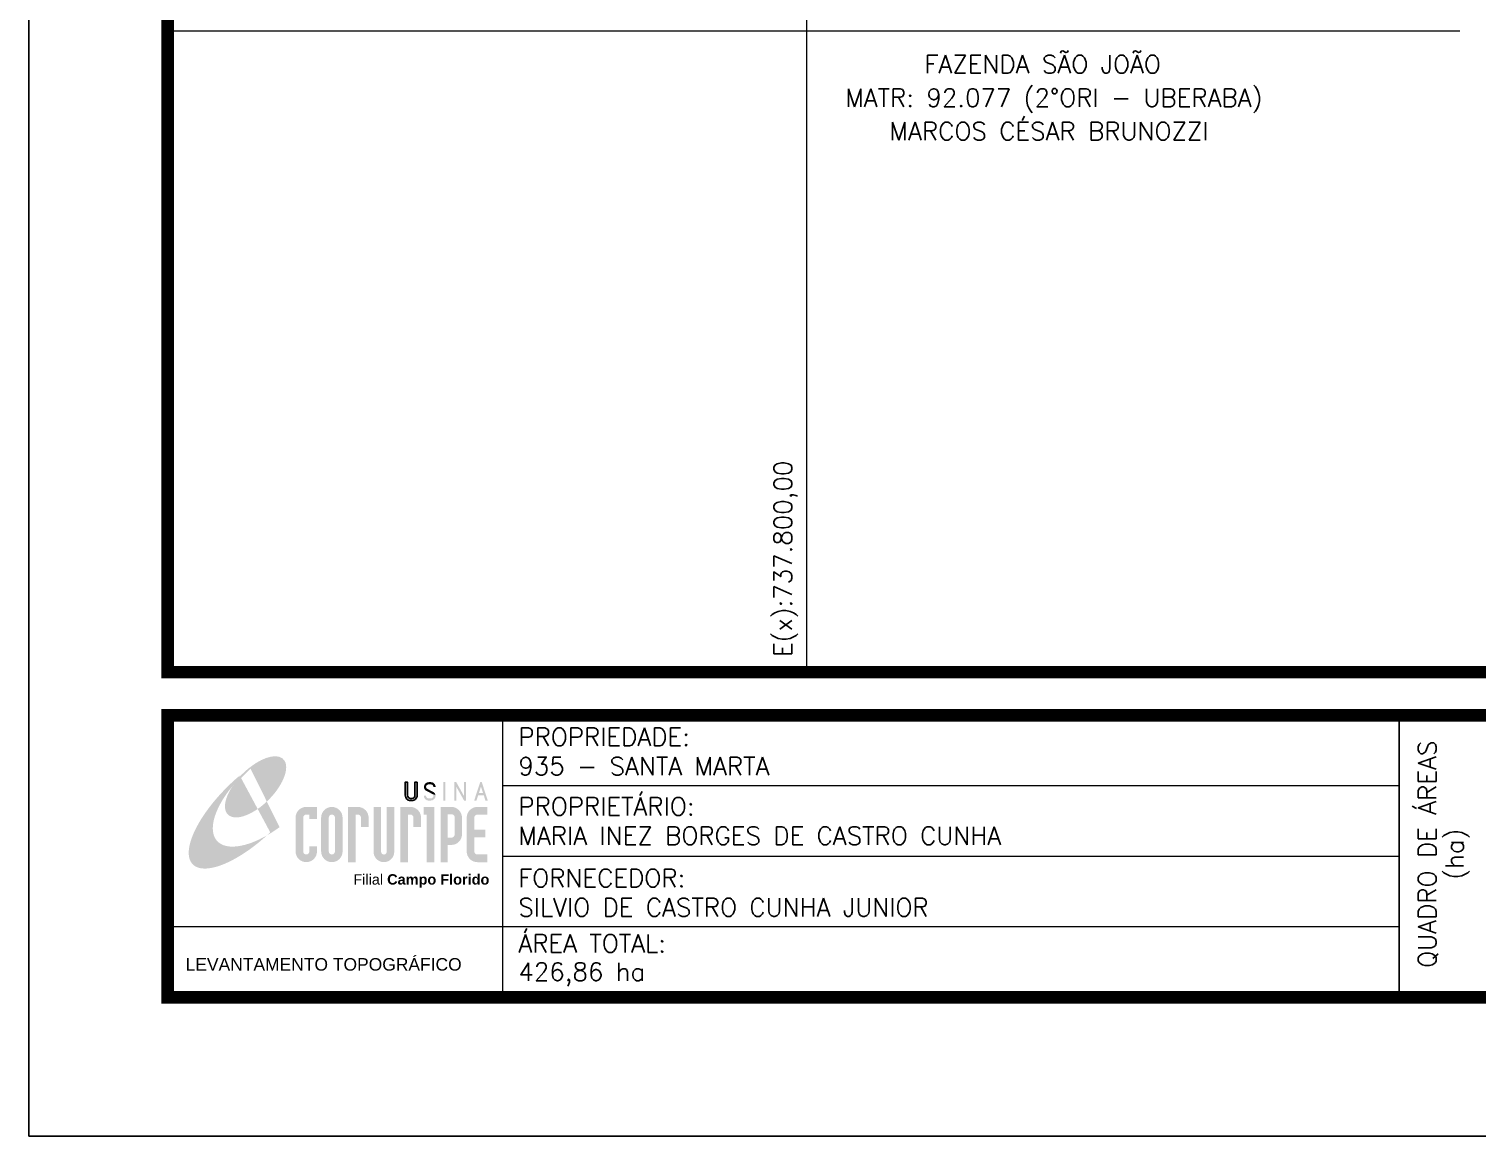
# Model space of a CAD drawing. Extents: x 736398 to 741648, y 7820208 to 7827633.
# Drawn here: x 736398 to 739009, y 7820208 to 7822203 of the extents above; entities that cross this region are included whole.
import ezdxf
from ezdxf.enums import TextEntityAlignment as Align

# ---------------------------------------------------------------- set-up
doc = ezdxf.new("R2010")
doc.units = 0
doc.linetypes.add('CONTINUO', pattern=[0])
doc.linetypes.add('LIN0', pattern=[0])
doc.layers.add('MALHA', color=253, linetype='Continuous', lineweight=13)
doc.layers.add('MARGEM', color=7, linetype='CONTINUO')
doc.layers.add('TEXTO', color=7, linetype='Continuous')
doc.styles.add('ARIAL', font='arial.ttf')
doc.styles.add('ROMANS', font='romans')
doc.styles.add('SIMPLEX', font='simplex', dxfattribs={"height": 0.2})
doc.styles.get("Standard").update_dxf_attribs({"font": 'arial.ttf'})

# ---------------------------------------------------------------- blocks, each defined once
blk = doc.blocks.new('A$C78F83FB3')
at = {"layer": 'MARGEM'}
h = blk.add_hatch(color=20, dxfattribs=at)
edge = h.paths.add_edge_path()
edge.add_ellipse((19.49, 23.77), major_axis=(-6.68, -6.67), ratio=0.469426, start_angle=292.7328, end_angle=601.2579)
edge.add_ellipse((22.83, 22.05), major_axis=(12.64, 11.29), ratio=0.457614, start_angle=79.9069, end_angle=107.9139)
edge = h.paths.add_edge_path()
edge.add_ellipse((18.28, 18.7), major_axis=(13.95, 13.59), ratio=0.386848, start_angle=63.9612, end_angle=264.5993)
edge.add_ellipse((22.83, 22.05), major_axis=(12.64, 11.29), ratio=0.457614, start_angle=107.9139, end_angle=245.1182, ccw=False)
edge.add_ellipse((19.49, 23.77), major_axis=(-6.68, -6.67), ratio=0.469426, start_angle=241.2579, end_angle=292.7328, ccw=False)
for color, points in [(20, [(15.46, 26.12), (14.17, 24.81), (14.06, 24.24), (14.39, 23.97), (14.67, 24.54), (19.47, 29.32), (18.48, 28.66), (17.31, 27.78)]), (7, [(58.42, 24.9), (57.9, 24.9), (57.9, 21.73, -0.414214), (57.15, 20.98), (56.84, 20.98, -0.414214), (56.09, 21.73), (56.09, 24.9), (55.57, 24.9), (55.57, 21.73, 0.414214), (56.84, 20.46), (57.15, 20.46, 0.414214), (58.42, 21.73)]), (7, [(61.7, 24.9), (61.23, 24.9, 0.396318), (60.04, 23.78), (60.04, 23.72, 0.151912), (60.39, 22.97), (60.46, 22.92), (62.18, 22), (62.85, 21.83, 0.12407), (62.51, 22.42), (60.75, 23.36, -0.13192), (60.56, 23.77, -0.385578), (61.23, 24.37), (61.7, 24.37, -0.414214), (62.37, 23.7), (62.89, 23.7, 0.414214)]), (7, [(62.37, 23.7), (62.89, 23.7, 0.414214), (61.7, 24.9), (61.23, 24.9, 0.396318), (60.04, 23.78), (60.04, 23.72, 0.151912), (60.39, 22.97), (60.46, 22.92), (62.18, 22), (62.18, 22, -0.131921), (62.37, 21.59, -0.385578), (61.7, 20.98), (61.23, 20.98, -0.414214), (60.56, 21.65), (60.04, 21.65, 0.414214), (61.23, 20.46), (61.7, 20.46, 0.402546), (62.89, 21.61, 0.165292), (62.51, 22.42), (60.75, 23.36, -0.13192), (60.56, 23.77, -0.385578), (61.23, 24.37), (61.7, 24.37, -0.414214)]), (7, [(30.97, 12.46), (29.13, 12.46), (29.13, 8.21, 1), (34.29, 8.21), (34.29, 9.41), (32.45, 9.41), (32.45, 8.21, -1), (30.97, 8.21)])]:
    blk.add_hatch(color=color, dxfattribs=at).paths.add_polyline_path(points)
h = blk.add_hatch(color=7, dxfattribs=at)
h.paths.add_polyline_path([(65.24, 24.9), (64.72, 24.9), (64.72, 20.46), (65.24, 20.46)])
h.paths.add_polyline_path([(67.38, 20.46), (67.9, 20.46), (67.9, 23.74), (69.74, 20.46), (70.23, 20.46), (70.23, 24.9), (69.71, 24.9), (69.71, 21.58), (67.85, 24.9), (67.38, 24.9)])
h.paths.add_polyline_path([(72.17, 20.46), (72.72, 20.46), (73.14, 21.73), (74.49, 21.73), (74.9, 20.46), (75.45, 20.46), (74, 24.9), (73.62, 24.9)])
h.paths.add_polyline_path([(73.81, 23.8), (74.32, 22.25), (73.31, 22.25)], flags=16)
h = blk.add_hatch(color=7, dxfattribs=at)
h.paths.add_polyline_path([(31.71, 18.93, 0.414214), (29.13, 16.35), (29.13, 12.46), (30.97, 12.46), (30.97, 16.35, -0.414214), (31.71, 17.09), (32.45, 17.09), (32.45, 16.02), (34.29, 16.02), (34.29, 18.93)])
h.paths.add_polyline_path([(44.15, 17.09, -0.414214), (44.89, 16.35), (44.89, 14.1), (46.72, 14.1), (46.72, 16.17, 0.433937), (44.15, 18.93), (41.77, 18.93), (41.77, 12.46), (43.61, 12.46), (43.61, 17.09)])
h.paths.add_polyline_path([(43.61, 12.46), (41.77, 12.46), (41.77, 5.62), (43.61, 5.62)])
h.paths.add_polyline_path([(47.92, 12.46), (49.75, 12.46), (49.75, 18.93), (47.92, 18.93)])
h.paths.add_polyline_path([(52.91, 18.93), (51.08, 18.93), (51.08, 12.46), (52.91, 12.46)])
h.paths.add_polyline_path([(51.08, 8.12, -1), (49.75, 8.12), (49.75, 12.46), (47.92, 12.46), (47.92, 8.12, 1), (52.91, 8.12), (52.91, 12.46), (51.08, 12.46)])
h.paths.add_polyline_path([(54.41, 12.46), (56.25, 12.46), (56.25, 17.09), (56.79, 17.09, -0.414214), (57.53, 16.35), (57.53, 14.1), (59.36, 14.1), (59.36, 16.17, 0.433937), (56.79, 18.93), (54.41, 18.93)])
h.paths.add_polyline_path([(56.25, 12.46), (54.41, 12.46), (54.41, 5.62), (56.25, 5.62)])
h.paths.add_polyline_path([(60.73, 12.46), (62.58, 12.46), (62.58, 18.93), (60.02, 18.93), (60.02, 17.08), (60.73, 17.08)])
h.paths.add_polyline_path([(62.58, 12.46), (60.73, 12.46), (60.73, 5.62), (62.58, 5.62)])
h.paths.add_polyline_path([(64.06, 12.46), (65.82, 12.46), (65.82, 17.17), (66.66, 17.17, -0.450417), (67.48, 16.25), (67.48, 12.46), (69.24, 12.46, 0.002307), (69.24, 12.48, 0.005282), (69.23, 12.54, -0.000938), (69.23, 12.53), (69.23, 16.17, 0.433937), (66.66, 18.93), (64.06, 18.93)])
h.paths.add_polyline_path([(64.06, 5.62), (65.82, 5.62), (65.82, 9.77), (66.66, 9.77, 0.426056), (69.24, 12.46), (67.48, 12.46), (67.48, 12.45, -0.450417), (66.66, 11.53), (65.82, 11.53), (65.82, 12.46), (64.06, 12.46)])
h.paths.add_polyline_path([(70.37, 12.46), (74.87, 12.46), (74.87, 13.44), (72.21, 13.44), (72.21, 16.35, -0.414214), (72.95, 17.09), (75.38, 17.09), (75.38, 18.93), (72.95, 18.93, 0.414214), (70.37, 16.35)])
h.paths.add_polyline_path([(72.21, 11.62), (74.87, 11.62), (74.87, 12.46), (70.37, 12.46), (70.37, 8.21, 0.414214), (72.95, 5.62), (75.38, 5.62), (75.38, 7.47), (72.95, 7.47, -0.414214), (72.21, 8.21)])
h = blk.add_hatch(color=7, dxfattribs=at)
h.paths.add_polyline_path([(35.29, 16.35), (35.29, 8.21, 1), (40.46, 8.21, 0.016978), (40.45, 8.38), (40.45, 16.17, 0.433937), (37.88, 18.93), (37.87, 18.93, 0.41391)])
h.paths.add_polyline_path([(38.62, 16.35), (38.62, 8.21, -1), (37.13, 8.21), (37.13, 16.35, -1)], flags=16)
at = {"layer": 'MARGEM', "linetype": 'Continuous'}
blk.add_lwpolyline([(58.42, 24.9), (57.9, 24.9), (57.9, 21.73, -0.414214), (57.15, 20.98), (56.84, 20.98, -0.414214), (56.09, 21.73), (56.09, 24.9), (55.57, 24.9), (55.57, 21.73, 0.414214), (56.84, 20.46), (57.15, 20.46, 0.414214), (58.42, 21.73), (58.42, 24.9)], format="xyb", close=True, dxfattribs=at)
at = {"layer": 'MARGEM', "color": 252, "insert": (43.05, 2.72), "char_height": 2.5, "width": 33.0271, "attachment_point": 1, "style": 'ARIAL'}
blk.add_mtext('Filial {\\fArial|b1|i0|c0|p34;Campo Florido}', dxfattribs=at)

msp = doc.modelspace()

# ---------------------------------------------------------------- linework, layer by layer
at = {"layer": 'MALHA'}
for points in [[(737800, 7821044.1), (737800, 7821939.7), (737800, 7822646.3)], [(736647.9, 7822200), (738977.3, 7822200)]]:
    msp.add_lwpolyline(points, dxfattribs=at)
at = {"layer": 'MARGEM', "color": 174, "linetype": 'LIN0'}
for p, q in [((736397.9, 7820208.1), (736397.9, 7827633.1)), ((741648.3, 7820208.1), (736397.9, 7820208.1))]:
    msp.add_line(p, q, dxfattribs=at)
at = {"layer": 'MARGEM', "color": 174, "linetype": 'LIN0', "flags": 128}
msp.add_lwpolyline([(741647.9, 7820208.1), (741647.9, 7827633.1), (736397.9, 7827633.1), (736397.9, 7820208.1)], close=True, dxfattribs=at)
msp.add_lwpolyline([(741647.9, 7820208.1), (741647.9, 7827633.1), (736397.9, 7827633.1), (736397.9, 7820208.1)], close=True, dxfattribs=at)
at = {"layer": 'MARGEM', "color": 174, "linetype": 'LIN0', "const_width": 22.7, "flags": 128}
for points in [[(741397.9, 7821044.1), (741397.9, 7827383.1), (736647.9, 7827383.1), (736647.9, 7821044.1)], [(736647.9, 7820966.4), (741397.9, 7820966.4), (741397.9, 7820458.1), (736647.9, 7820458.1)]]:
    msp.add_lwpolyline(points, close=True, dxfattribs=at)
at = {"layer": 'MARGEM', "color": 174, "linetype": 'LIN0', "const_width": 2.52, "flags": 128}
for points in [[(737251.9, 7820966.4), (737251.9, 7820458.1)], [(738868.2, 7820966.4), (738868.2, 7820464.4)], [(737251.9, 7820839.3), (738868.2, 7820839.3)], [(737251.9, 7820712.3), (738868.2, 7820712.3)], [(736647.9, 7820585.2), (738868.2, 7820585.2)]]:
    msp.add_lwpolyline(points, dxfattribs=at)

# ---------------------------------------------------------------- block references
at = {"layer": 'MARGEM', "linetype": 'ByBlock', "xscale": 7.480224338385631, "yscale": 7.480224338385631, "zscale": 7.480224338385631}
msp.add_blockref('A$C78F83FB3', (736660.7, 7820659.6), dxfattribs=at)

# ---------------------------------------------------------------- texts
at = {"layer": 'MALHA', "style": 'ROMANS'}
msp.add_text('E(x):737.800,00', height=32.5, rotation=90, dxfattribs=at).set_placement((737773.3, 7821071.4))
at = {"layer": 'MARGEM', "linetype": 'Continuous', "lineweight": 9, "style": 'SIMPLEX'}
for s, p in [('PROPRIEDADE:', (737280.3, 7820943.7)), ('PROPRIETÁRIO:', (737280.3, 7820818.4)), ('FORNECEDOR:', (737280.3, 7820689.3)), ('ÁREA TOTAL:', (737280.3, 7820571.5))]:
    msp.add_text(s, height=32.5, dxfattribs=at).set_placement(p, align=Align.TOP_LEFT)
at = {"layer": 'MARGEM', "linetype": 'Continuous', "style": 'SIMPLEX'}
for s, p in [('QUADRO DE ÁREAS', (738918.9, 7820716)), ('(ha)', (738968, 7820716))]:
    msp.add_text(s, height=32.5, rotation=90, dxfattribs=at).set_placement(p, align=Align.MIDDLE_CENTER)
for s, p in [('935 - SANTA MARTA', (737280.3, 7820890.9)), ('MARIA INEZ BORGES DE CASTRO CUNHA', (737280.3, 7820765.6)), ('SILVIO DE CASTRO CUNHA JUNIOR', (737280.3, 7820636.5)), ('426,86 ha', (737280.3, 7820520.5))]:
    msp.add_text(s, height=32.5, dxfattribs=at).set_placement(p, align=Align.TOP_LEFT)
at = {"layer": 'MARGEM', "color": 7, "linetype": 'ByBlock'}
msp.add_text('LEVANTAMENTO TOPOGRÁFICO', height=22.5, dxfattribs=at).set_placement((736929.2, 7820517.5), align=Align.MIDDLE_CENTER)
at = {"layer": 'TEXTO', "style": 'SIMPLEX'}
for s, p in [('FAZENDA SÃO JOÃO', (738012.5, 7822123.4)), ('MATR: 92.077 (2°ORI - UBERABA)', (737869.6, 7822063)), ('MARCOS CÉSAR BRUNOZZI', (737949.4, 7822002.7))]:
    msp.add_text(s, height=32.5, dxfattribs=at).set_placement(p)

doc.saveas('drawing.dxf')
